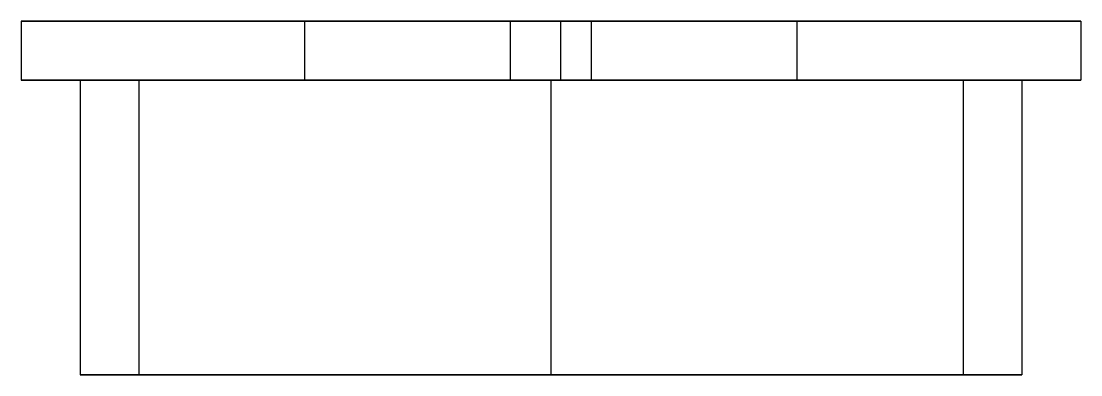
# Model space of a CAD drawing. Extents: x 0 to 3.13, y 0 to 2.3.
# Drawn here: x 1.633 to 3.133, y 1.8 to 2.3 of the extents above; entities that cross this region are included whole.
import ezdxf

# ---------------------------------------------------------------- set-up
doc = ezdxf.new("R2010")
doc.units = 0
doc.linetypes.add('HIDDEN', pattern=[9, 6, -3])
doc.layers.add('RIGHT', color=7, linetype='CONTINUOUS')
doc.layers.add('RIGHT_HID', color=7, linetype='HIDDEN')

msp = doc.modelspace()

# ---------------------------------------------------------------- linework, layer by layer
at = {"layer": 'RIGHT'}
for p, q in [((2.035027, 2.299776), (1.633333, 2.299776)), ((1.633333, 2.299776), (1.633333, 2.216443)), ((2.32622, 2.299776), (2.035027, 2.299776)), ((2.035027, 2.216443), (2.035027, 2.299776)), ((2.440447, 2.299776), (2.32622, 2.299776)), ((2.32622, 2.216443), (2.32622, 2.299776)), ((2.73164, 2.299776), (2.440447, 2.299776)), ((2.440447, 2.216443), (2.440447, 2.299776)), ((2.73164, 2.216443), (2.73164, 2.299776)), ((3.133333, 2.299776), (2.73164, 2.299776)), ((3.133333, 2.299776), (3.133333, 2.216443)), ((2.035027, 2.216443), (1.633333, 2.216443)), ((1.716667, 2.216443), (1.716667, 1.799776)), ((2.32622, 2.216443), (2.035027, 2.216443)), ((2.383333, 2.216443), (2.32622, 2.216443)), ((2.440447, 2.216443), (2.383333, 2.216443)), ((2.383333, 1.799776), (2.383333, 2.216443)), ((2.73164, 2.216443), (2.440447, 2.216443)), ((3.133333, 2.216443), (2.73164, 2.216443)), ((3.05, 2.216443), (3.05, 1.799776)), ((2.383333, 1.799776), (1.716667, 1.799776)), ((3.05, 1.799776), (2.383333, 1.799776))]:
    msp.add_line(p, q, dxfattribs=at)
at = {"layer": 'RIGHT_HID', "linetype": 'HIDDEN'}
for p, q in [((1.633333, 2.299776), (2.035027, 2.299776)), ((1.745693, 2.299776), (1.726342, 2.299776)), ((1.726342, 2.299776), (1.745693, 2.299776)), ((1.765044, 2.299776), (1.745693, 2.299776)), ((1.745693, 2.299776), (1.765044, 2.299776)), ((1.784395, 2.299776), (1.765044, 2.299776)), ((1.765044, 2.299776), (1.784395, 2.299776)), ((1.803746, 2.299776), (1.784395, 2.299776)), ((1.784395, 2.299776), (1.803746, 2.299776)), ((1.823097, 2.299776), (1.803746, 2.299776)), ((1.803746, 2.299776), (1.823097, 2.299776)), ((1.842447, 2.299776), (1.823097, 2.299776)), ((1.823097, 2.299776), (1.842447, 2.299776)), ((1.841707, 2.299776), (1.823652, 2.299776)), ((1.823652, 2.299776), (1.859761, 2.299776)), ((1.877815, 2.299776), (1.841707, 2.299776)), ((1.861798, 2.299776), (1.842447, 2.299776)), ((1.842447, 2.299776), (1.861798, 2.299776)), ((1.859761, 2.299776), (1.895869, 2.299776)), ((1.881149, 2.299776), (1.861798, 2.299776)), ((1.861798, 2.299776), (1.881149, 2.299776)), ((1.913924, 2.299776), (1.877815, 2.299776)), ((1.9005, 2.299776), (1.881149, 2.299776)), ((1.881149, 2.299776), (1.9005, 2.299776)), ((1.895869, 2.299776), (1.931978, 2.299776)), ((1.919851, 2.299776), (1.9005, 2.299776)), ((1.9005, 2.299776), (1.919851, 2.299776)), ((1.950032, 2.299776), (1.913924, 2.299776)), ((1.939202, 2.299776), (1.919851, 2.299776)), ((1.919851, 2.299776), (1.939202, 2.299776)), ((1.931978, 2.299776), (1.968086, 2.299776)), ((1.958553, 2.299776), (1.939202, 2.299776)), ((1.939202, 2.299776), (1.958553, 2.299776)), ((1.98614, 2.299776), (1.950032, 2.299776)), ((1.977904, 2.299776), (1.958553, 2.299776)), ((1.958553, 2.299776), (1.977904, 2.299776)), ((1.968086, 2.299776), (2.004195, 2.299776)), ((1.997255, 2.299776), (1.977904, 2.299776)), ((1.977904, 2.299776), (1.997255, 2.299776)), ((2.022249, 2.299776), (1.98614, 2.299776)), ((2.016605, 2.299776), (1.997255, 2.299776)), ((1.997255, 2.299776), (2.016605, 2.299776)), ((2.004195, 2.299776), (2.040303, 2.299776)), ((2.035956, 2.299776), (2.016605, 2.299776)), ((2.016605, 2.299776), (2.035956, 2.299776)), ((2.058357, 2.299776), (2.022249, 2.299776)), ((2.035027, 2.216443), (2.035027, 2.299776)), ((2.035027, 2.299776), (2.32622, 2.299776)), ((2.055307, 2.299776), (2.035956, 2.299776)), ((2.035956, 2.299776), (2.055307, 2.299776)), ((2.040303, 2.299776), (2.076412, 2.299776)), ((2.074658, 2.299776), (2.055307, 2.299776)), ((2.055307, 2.299776), (2.074658, 2.299776)), ((2.094466, 2.299776), (2.058357, 2.299776)), ((2.094009, 2.299776), (2.074658, 2.299776)), ((2.074658, 2.299776), (2.094009, 2.299776)), ((2.076412, 2.299776), (2.11252, 2.299776)), ((2.11336, 2.299776), (2.094009, 2.299776)), ((2.094009, 2.299776), (2.11336, 2.299776)), ((2.130574, 2.299776), (2.094466, 2.299776)), ((2.11252, 2.299776), (2.148628, 2.299776)), ((2.132711, 2.299776), (2.11336, 2.299776)), ((2.11336, 2.299776), (2.132711, 2.299776)), ((2.166683, 2.299776), (2.130574, 2.299776)), ((2.152062, 2.299776), (2.132711, 2.299776)), ((2.132711, 2.299776), (2.152062, 2.299776)), ((2.148628, 2.299776), (2.184737, 2.299776)), ((2.171413, 2.299776), (2.152062, 2.299776)), ((2.152062, 2.299776), (2.171413, 2.299776)), ((2.202791, 2.299776), (2.166683, 2.299776)), ((2.190763, 2.299776), (2.171413, 2.299776)), ((2.171413, 2.299776), (2.190763, 2.299776)), ((2.184737, 2.299776), (2.220845, 2.299776)), ((2.210114, 2.299776), (2.190763, 2.299776)), ((2.190763, 2.299776), (2.210114, 2.299776)), ((2.2389, 2.299776), (2.202791, 2.299776)), ((2.229465, 2.299776), (2.210114, 2.299776)), ((2.210114, 2.299776), (2.229465, 2.299776)), ((2.220845, 2.299776), (2.256954, 2.299776)), ((2.248816, 2.299776), (2.229465, 2.299776)), ((2.229465, 2.299776), (2.248816, 2.299776)), ((2.275008, 2.299776), (2.2389, 2.299776)), ((2.268167, 2.299776), (2.248816, 2.299776)), ((2.248816, 2.299776), (2.268167, 2.299776)), ((2.256954, 2.299776), (2.293062, 2.299776)), ((2.287518, 2.299776), (2.268167, 2.299776)), ((2.268167, 2.299776), (2.287518, 2.299776)), ((2.311116, 2.299776), (2.275008, 2.299776)), ((2.306869, 2.299776), (2.287518, 2.299776)), ((2.287518, 2.299776), (2.306869, 2.299776)), ((2.293062, 2.299776), (2.329171, 2.299776)), ((2.32622, 2.299776), (2.306869, 2.299776)), ((2.306869, 2.299776), (2.32622, 2.299776)), ((2.347225, 2.299776), (2.311116, 2.299776)), ((2.32622, 2.299776), (2.397413, 2.299776)), ((2.32622, 2.216443), (2.32622, 2.299776)), ((2.329171, 2.299776), (2.365279, 2.299776)), ((2.383333, 2.299776), (2.347225, 2.299776)), ((2.365279, 2.299776), (2.401388, 2.299776)), ((2.419442, 2.299776), (2.383333, 2.299776)), ((2.397413, 2.299776), (2.440447, 2.299776)), ((2.397413, 2.216443), (2.397413, 2.299776)), ((2.401388, 2.299776), (2.437496, 2.299776)), ((2.45555, 2.299776), (2.419442, 2.299776)), ((2.437496, 2.299776), (2.473604, 2.299776)), ((2.440447, 2.299776), (2.459798, 2.299776)), ((2.459798, 2.299776), (2.440447, 2.299776)), ((2.440447, 2.299776), (2.73164, 2.299776)), ((2.440447, 2.216443), (2.440447, 2.299776)), ((2.491659, 2.299776), (2.45555, 2.299776)), ((2.459798, 2.299776), (2.479149, 2.299776)), ((2.479149, 2.299776), (2.459798, 2.299776)), ((2.473604, 2.299776), (2.509713, 2.299776)), ((2.479149, 2.299776), (2.4985, 2.299776)), ((2.4985, 2.299776), (2.479149, 2.299776)), ((2.527767, 2.299776), (2.491659, 2.299776)), ((2.4985, 2.299776), (2.517851, 2.299776)), ((2.517851, 2.299776), (2.4985, 2.299776)), ((2.509713, 2.299776), (2.545821, 2.299776)), ((2.517851, 2.299776), (2.537201, 2.299776)), ((2.537201, 2.299776), (2.517851, 2.299776)), ((2.563876, 2.299776), (2.527767, 2.299776)), ((2.537201, 2.299776), (2.556552, 2.299776)), ((2.556552, 2.299776), (2.537201, 2.299776)), ((2.545821, 2.299776), (2.58193, 2.299776)), ((2.556552, 2.299776), (2.575903, 2.299776)), ((2.575903, 2.299776), (2.556552, 2.299776)), ((2.599984, 2.299776), (2.563876, 2.299776)), ((2.575903, 2.299776), (2.595254, 2.299776)), ((2.595254, 2.299776), (2.575903, 2.299776)), ((2.58193, 2.299776), (2.618038, 2.299776)), ((2.595254, 2.299776), (2.614605, 2.299776)), ((2.614605, 2.299776), (2.595254, 2.299776)), ((2.636092, 2.299776), (2.599984, 2.299776)), ((2.614605, 2.299776), (2.633956, 2.299776)), ((2.633956, 2.299776), (2.614605, 2.299776)), ((2.618038, 2.299776), (2.654147, 2.299776)), ((2.633956, 2.299776), (2.653307, 2.299776)), ((2.653307, 2.299776), (2.633956, 2.299776)), ((2.672201, 2.299776), (2.636092, 2.299776)), ((2.653307, 2.299776), (2.672658, 2.299776)), ((2.672658, 2.299776), (2.653307, 2.299776)), ((2.654147, 2.299776), (2.690255, 2.299776)), ((2.708309, 2.299776), (2.672201, 2.299776)), ((2.672658, 2.299776), (2.692009, 2.299776)), ((2.692009, 2.299776), (2.672658, 2.299776)), ((2.690255, 2.299776), (2.726364, 2.299776)), ((2.692009, 2.299776), (2.711359, 2.299776)), ((2.711359, 2.299776), (2.692009, 2.299776)), ((2.744418, 2.299776), (2.708309, 2.299776)), ((2.711359, 2.299776), (2.73071, 2.299776)), ((2.73071, 2.299776), (2.711359, 2.299776)), ((2.726364, 2.299776), (2.762472, 2.299776)), ((2.73071, 2.299776), (2.750061, 2.299776)), ((2.750061, 2.299776), (2.73071, 2.299776)), ((2.73164, 2.299776), (3.133333, 2.299776)), ((2.73164, 2.216443), (2.73164, 2.299776)), ((2.780526, 2.299776), (2.744418, 2.299776)), ((2.750061, 2.299776), (2.769412, 2.299776)), ((2.769412, 2.299776), (2.750061, 2.299776)), ((2.762472, 2.299776), (2.79858, 2.299776)), ((2.769412, 2.299776), (2.788763, 2.299776)), ((2.788763, 2.299776), (2.769412, 2.299776)), ((2.816635, 2.299776), (2.780526, 2.299776)), ((2.788763, 2.299776), (2.808114, 2.299776)), ((2.808114, 2.299776), (2.788763, 2.299776)), ((2.79858, 2.299776), (2.834689, 2.299776)), ((2.808114, 2.299776), (2.827465, 2.299776)), ((2.827465, 2.299776), (2.808114, 2.299776)), ((2.852743, 2.299776), (2.816635, 2.299776)), ((2.827465, 2.299776), (2.846816, 2.299776)), ((2.846816, 2.299776), (2.827465, 2.299776)), ((2.834689, 2.299776), (2.870797, 2.299776)), ((2.846816, 2.299776), (2.866167, 2.299776)), ((2.866167, 2.299776), (2.846816, 2.299776)), ((2.888852, 2.299776), (2.852743, 2.299776)), ((2.866167, 2.299776), (2.885517, 2.299776)), ((2.885517, 2.299776), (2.866167, 2.299776)), ((2.870797, 2.299776), (2.906906, 2.299776)), ((2.885517, 2.299776), (2.904868, 2.299776)), ((2.904868, 2.299776), (2.885517, 2.299776)), ((2.92496, 2.299776), (2.888852, 2.299776)), ((2.904868, 2.299776), (2.924219, 2.299776)), ((2.924219, 2.299776), (2.904868, 2.299776)), ((2.906906, 2.299776), (2.943014, 2.299776)), ((2.924219, 2.299776), (2.94357, 2.299776)), ((2.94357, 2.299776), (2.924219, 2.299776)), ((2.943014, 2.299776), (2.92496, 2.299776)), ((2.94357, 2.299776), (2.962921, 2.299776)), ((2.962921, 2.299776), (2.94357, 2.299776)), ((2.962921, 2.299776), (2.982272, 2.299776)), ((2.982272, 2.299776), (2.962921, 2.299776)), ((2.982272, 2.299776), (3.001623, 2.299776)), ((3.001623, 2.299776), (2.982272, 2.299776)), ((3.001623, 2.299776), (3.020974, 2.299776)), ((3.020974, 2.299776), (3.001623, 2.299776)), ((3.020974, 2.299776), (3.040325, 2.299776)), ((3.040325, 2.299776), (3.020974, 2.299776)), ((1.633333, 2.216443), (2.035027, 2.216443)), ((2.32622, 2.216443), (1.716667, 2.216443)), ((1.716667, 2.216443), (2.32622, 2.216443)), ((2.383333, 2.216443), (1.8, 2.216443)), ((1.8, 2.216443), (2.966667, 2.216443)), ((1.8, 2.216443), (1.8, 1.799776)), ((2.035027, 2.216443), (2.32622, 2.216443)), ((2.440447, 2.216443), (2.32622, 2.216443)), ((2.32622, 2.216443), (2.440447, 2.216443)), ((2.32622, 2.216443), (2.397413, 2.216443)), ((2.966667, 2.216443), (2.383333, 2.216443)), ((2.383333, 1.799776), (2.383333, 2.216443)), ((2.397413, 2.216443), (2.440447, 2.216443)), ((2.440447, 2.216443), (3.05, 2.216443)), ((3.05, 2.216443), (2.440447, 2.216443)), ((2.440447, 2.216443), (2.73164, 2.216443)), ((2.73164, 2.216443), (3.133333, 2.216443)), ((2.966667, 2.216443), (2.966667, 1.799776)), ((1.716667, 1.799776), (3.05, 1.799776)), ((2.383333, 1.799776), (1.8, 1.799776)), ((1.8, 1.799776), (2.966667, 1.799776)), ((2.966667, 1.799776), (2.383333, 1.799776))]:
    msp.add_line(p, q, dxfattribs=at)

doc.saveas('drawing.dxf')
